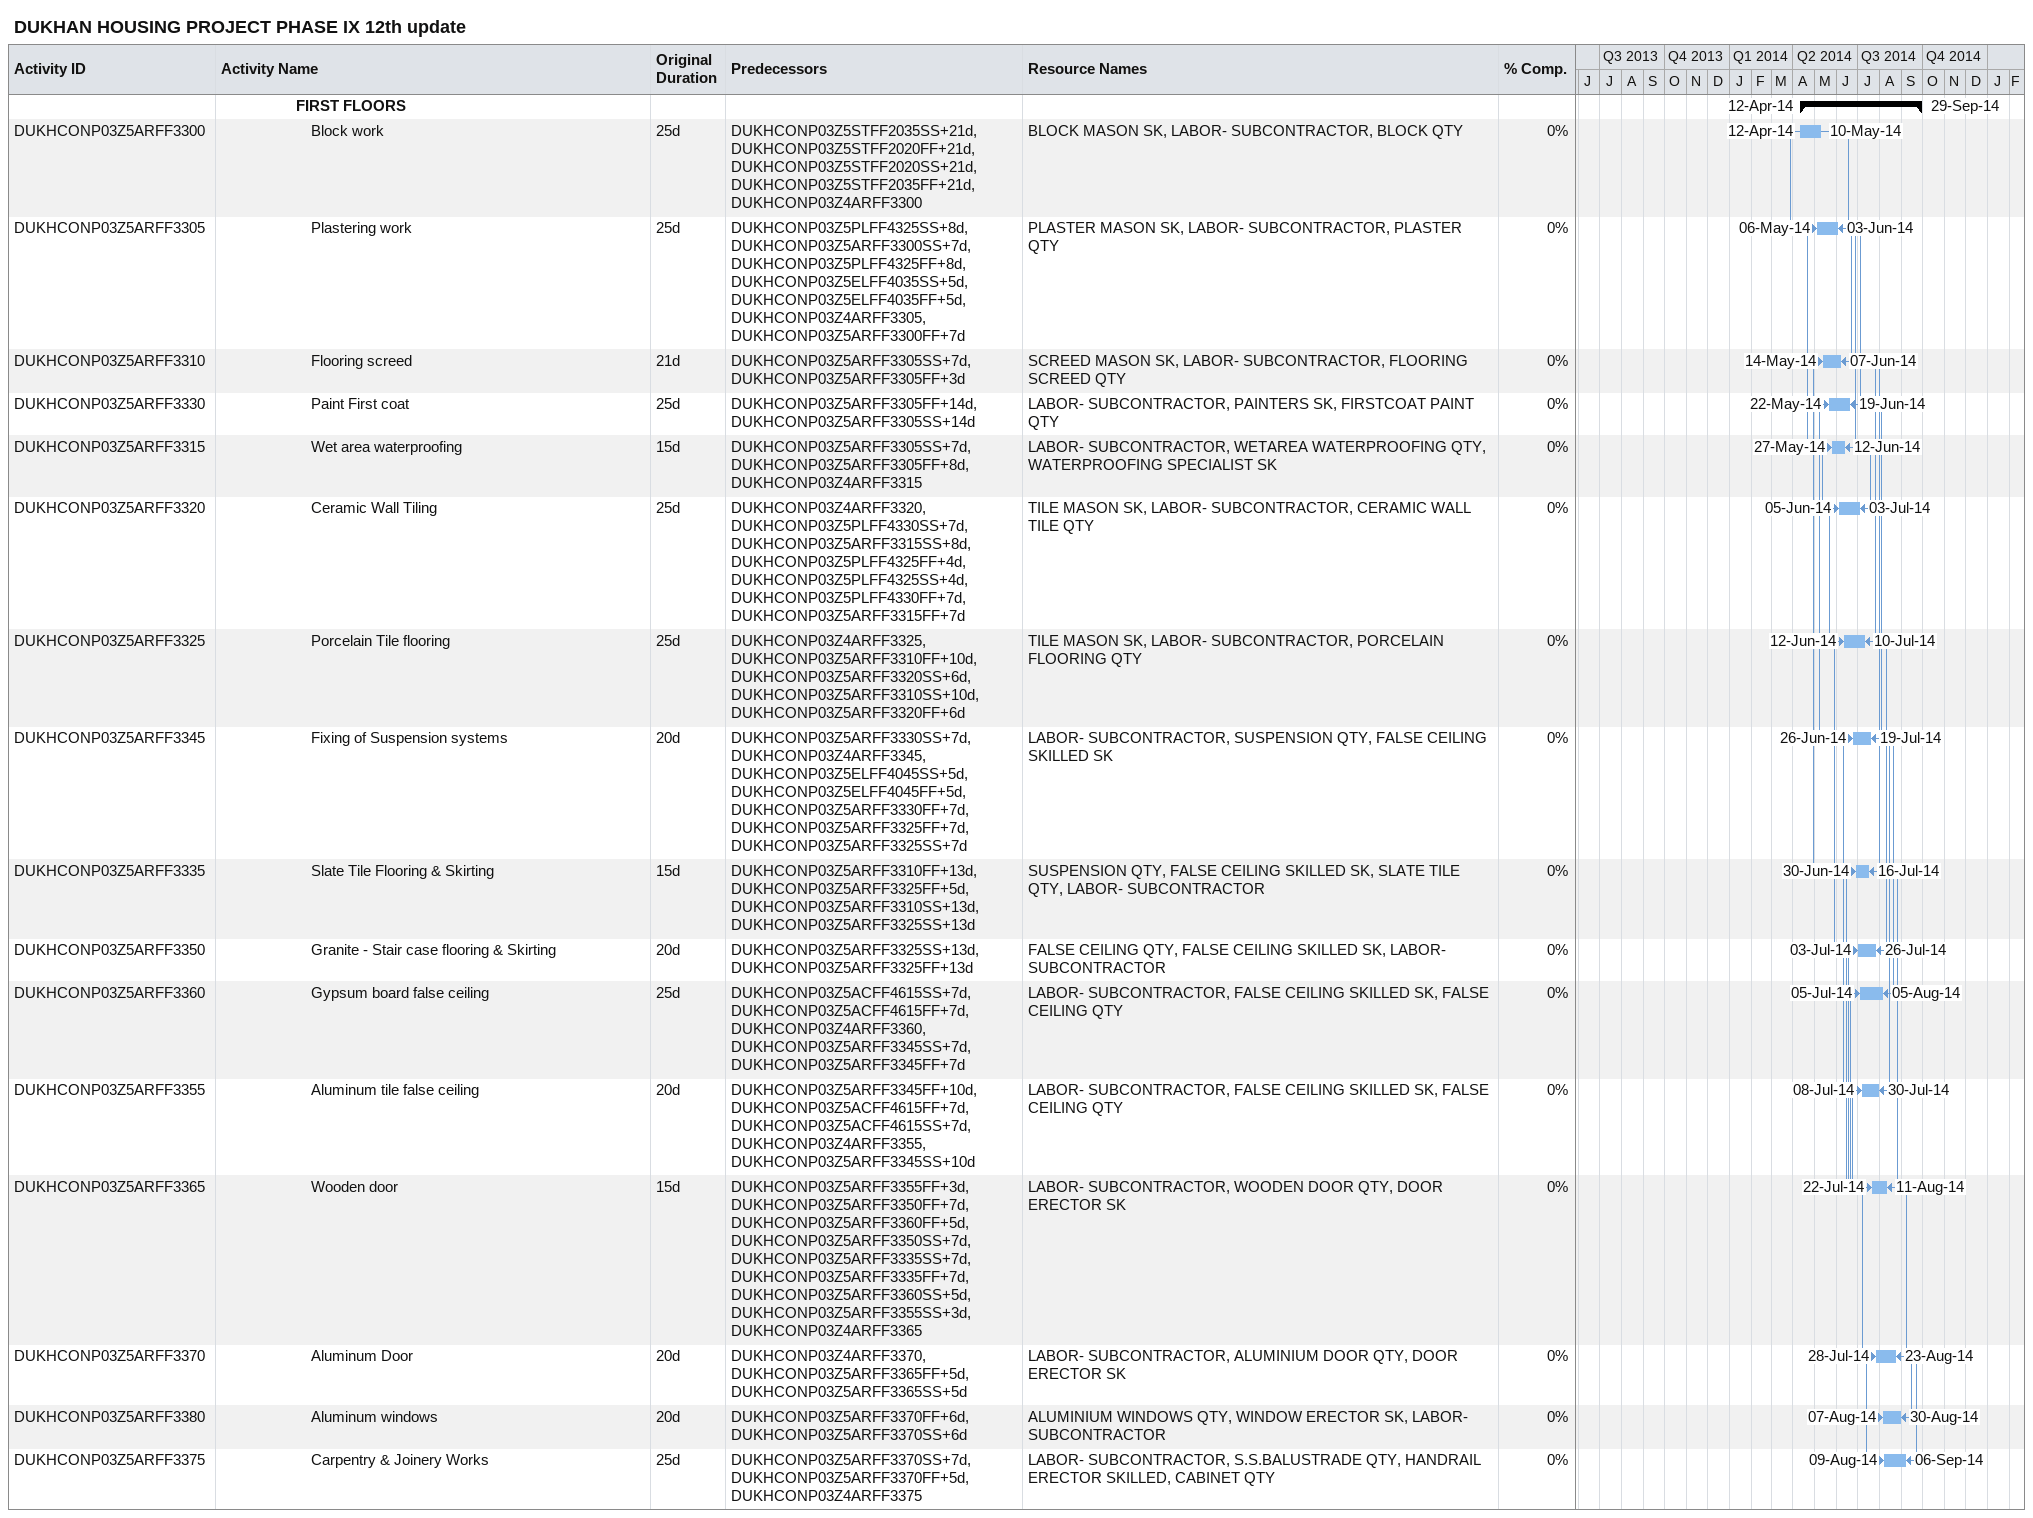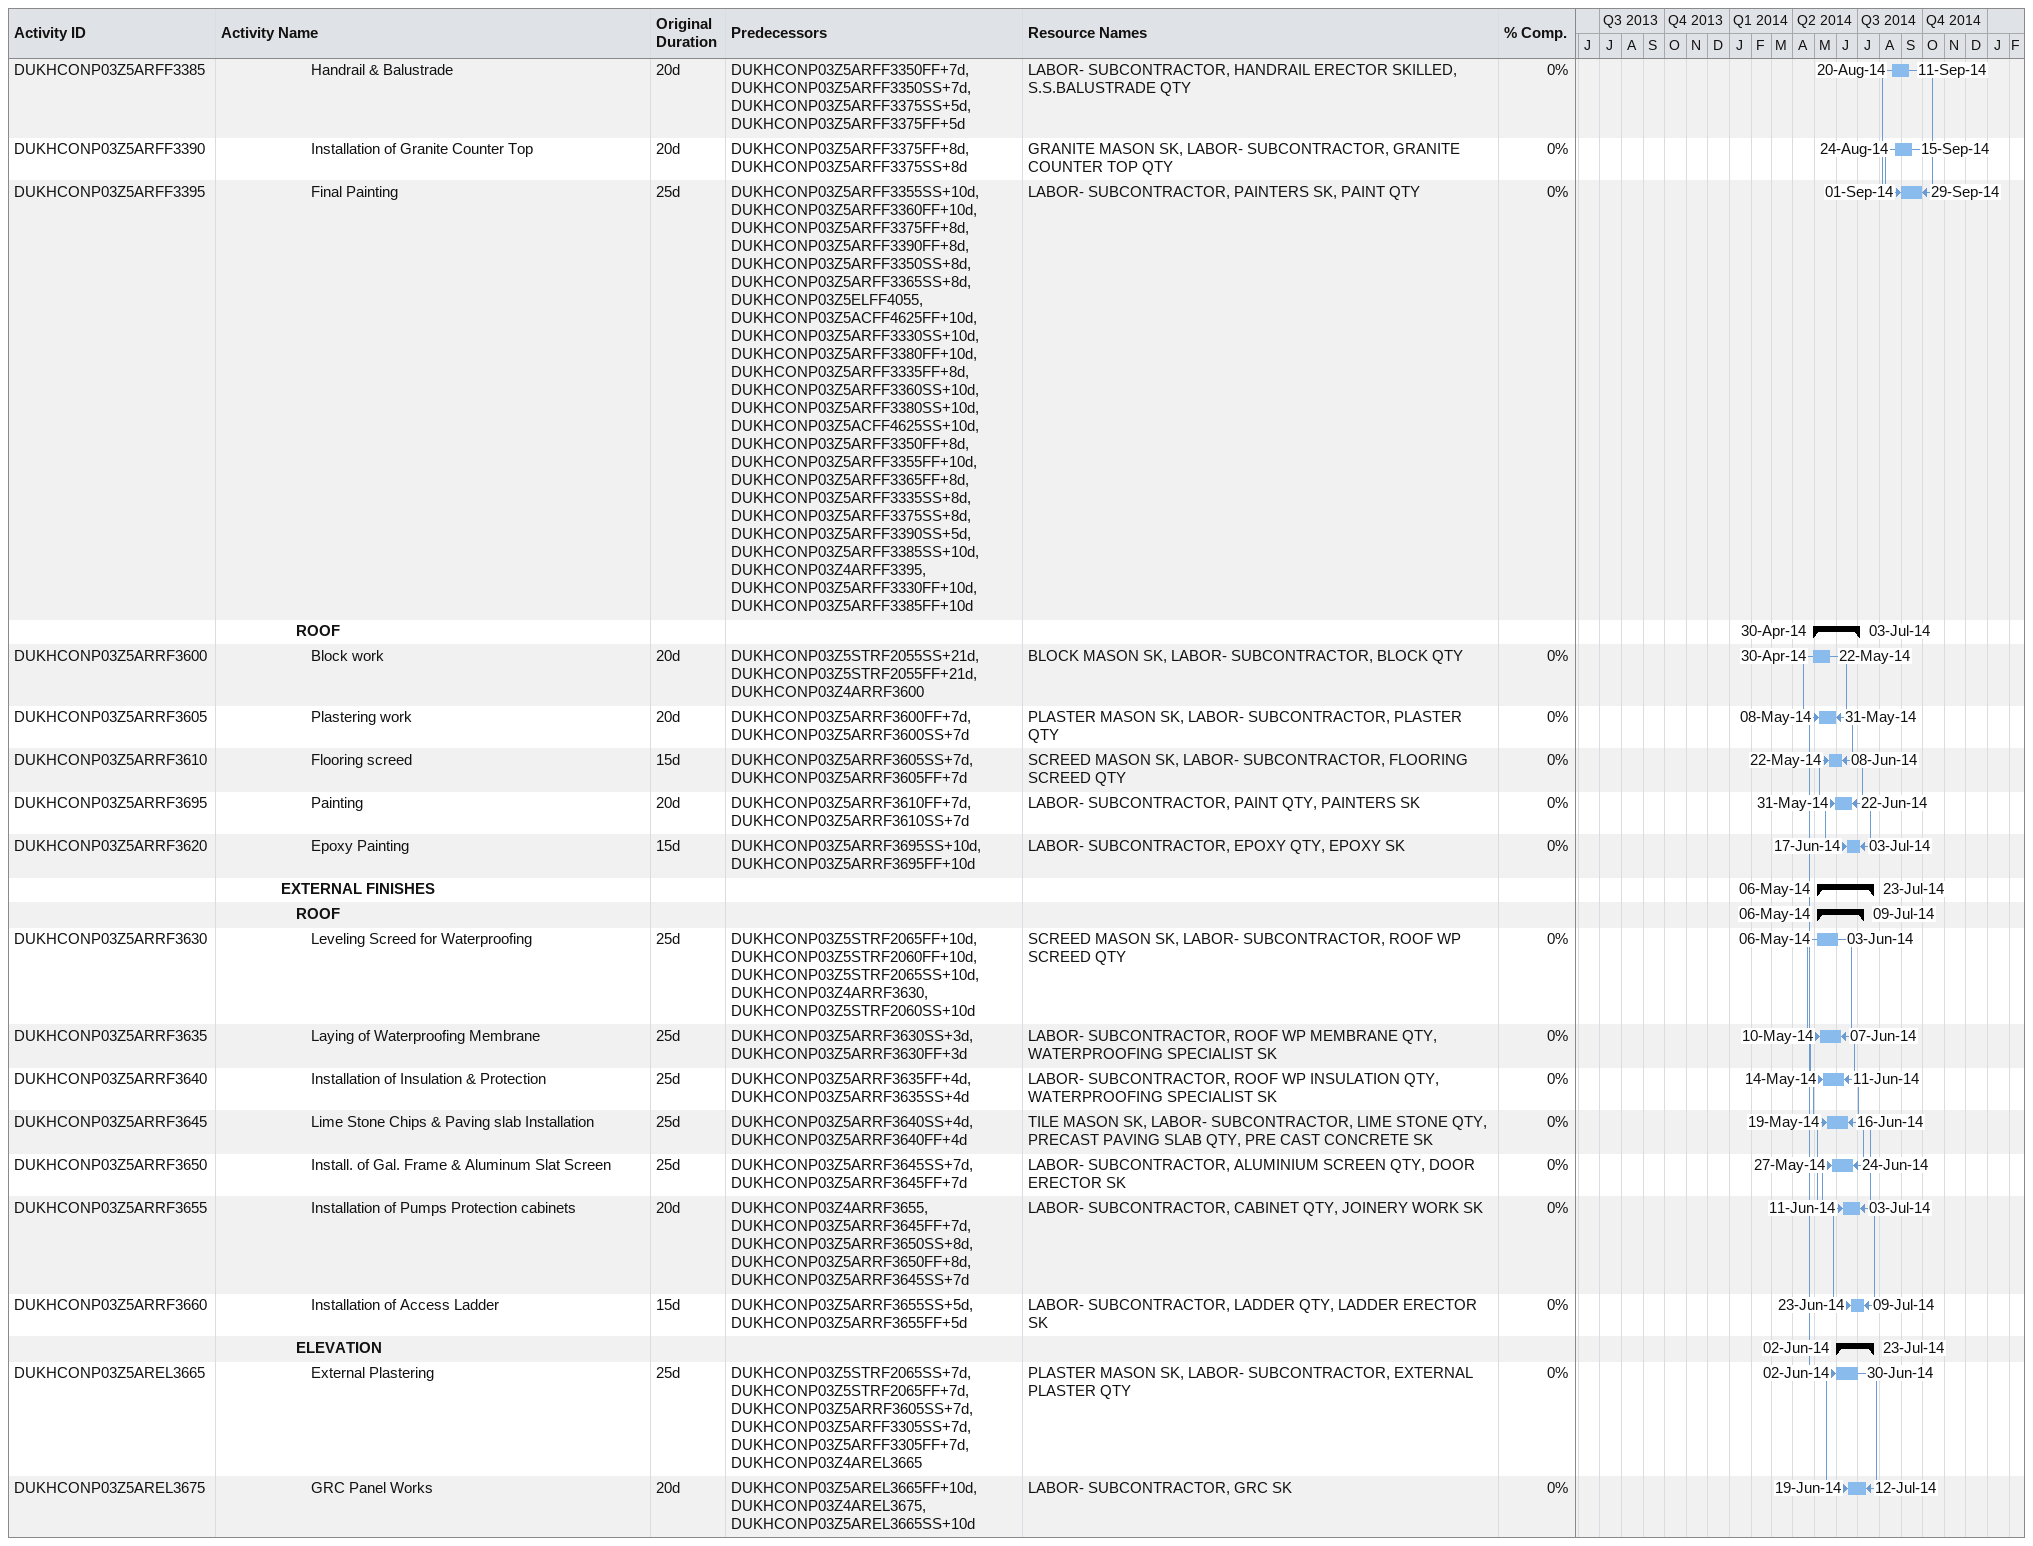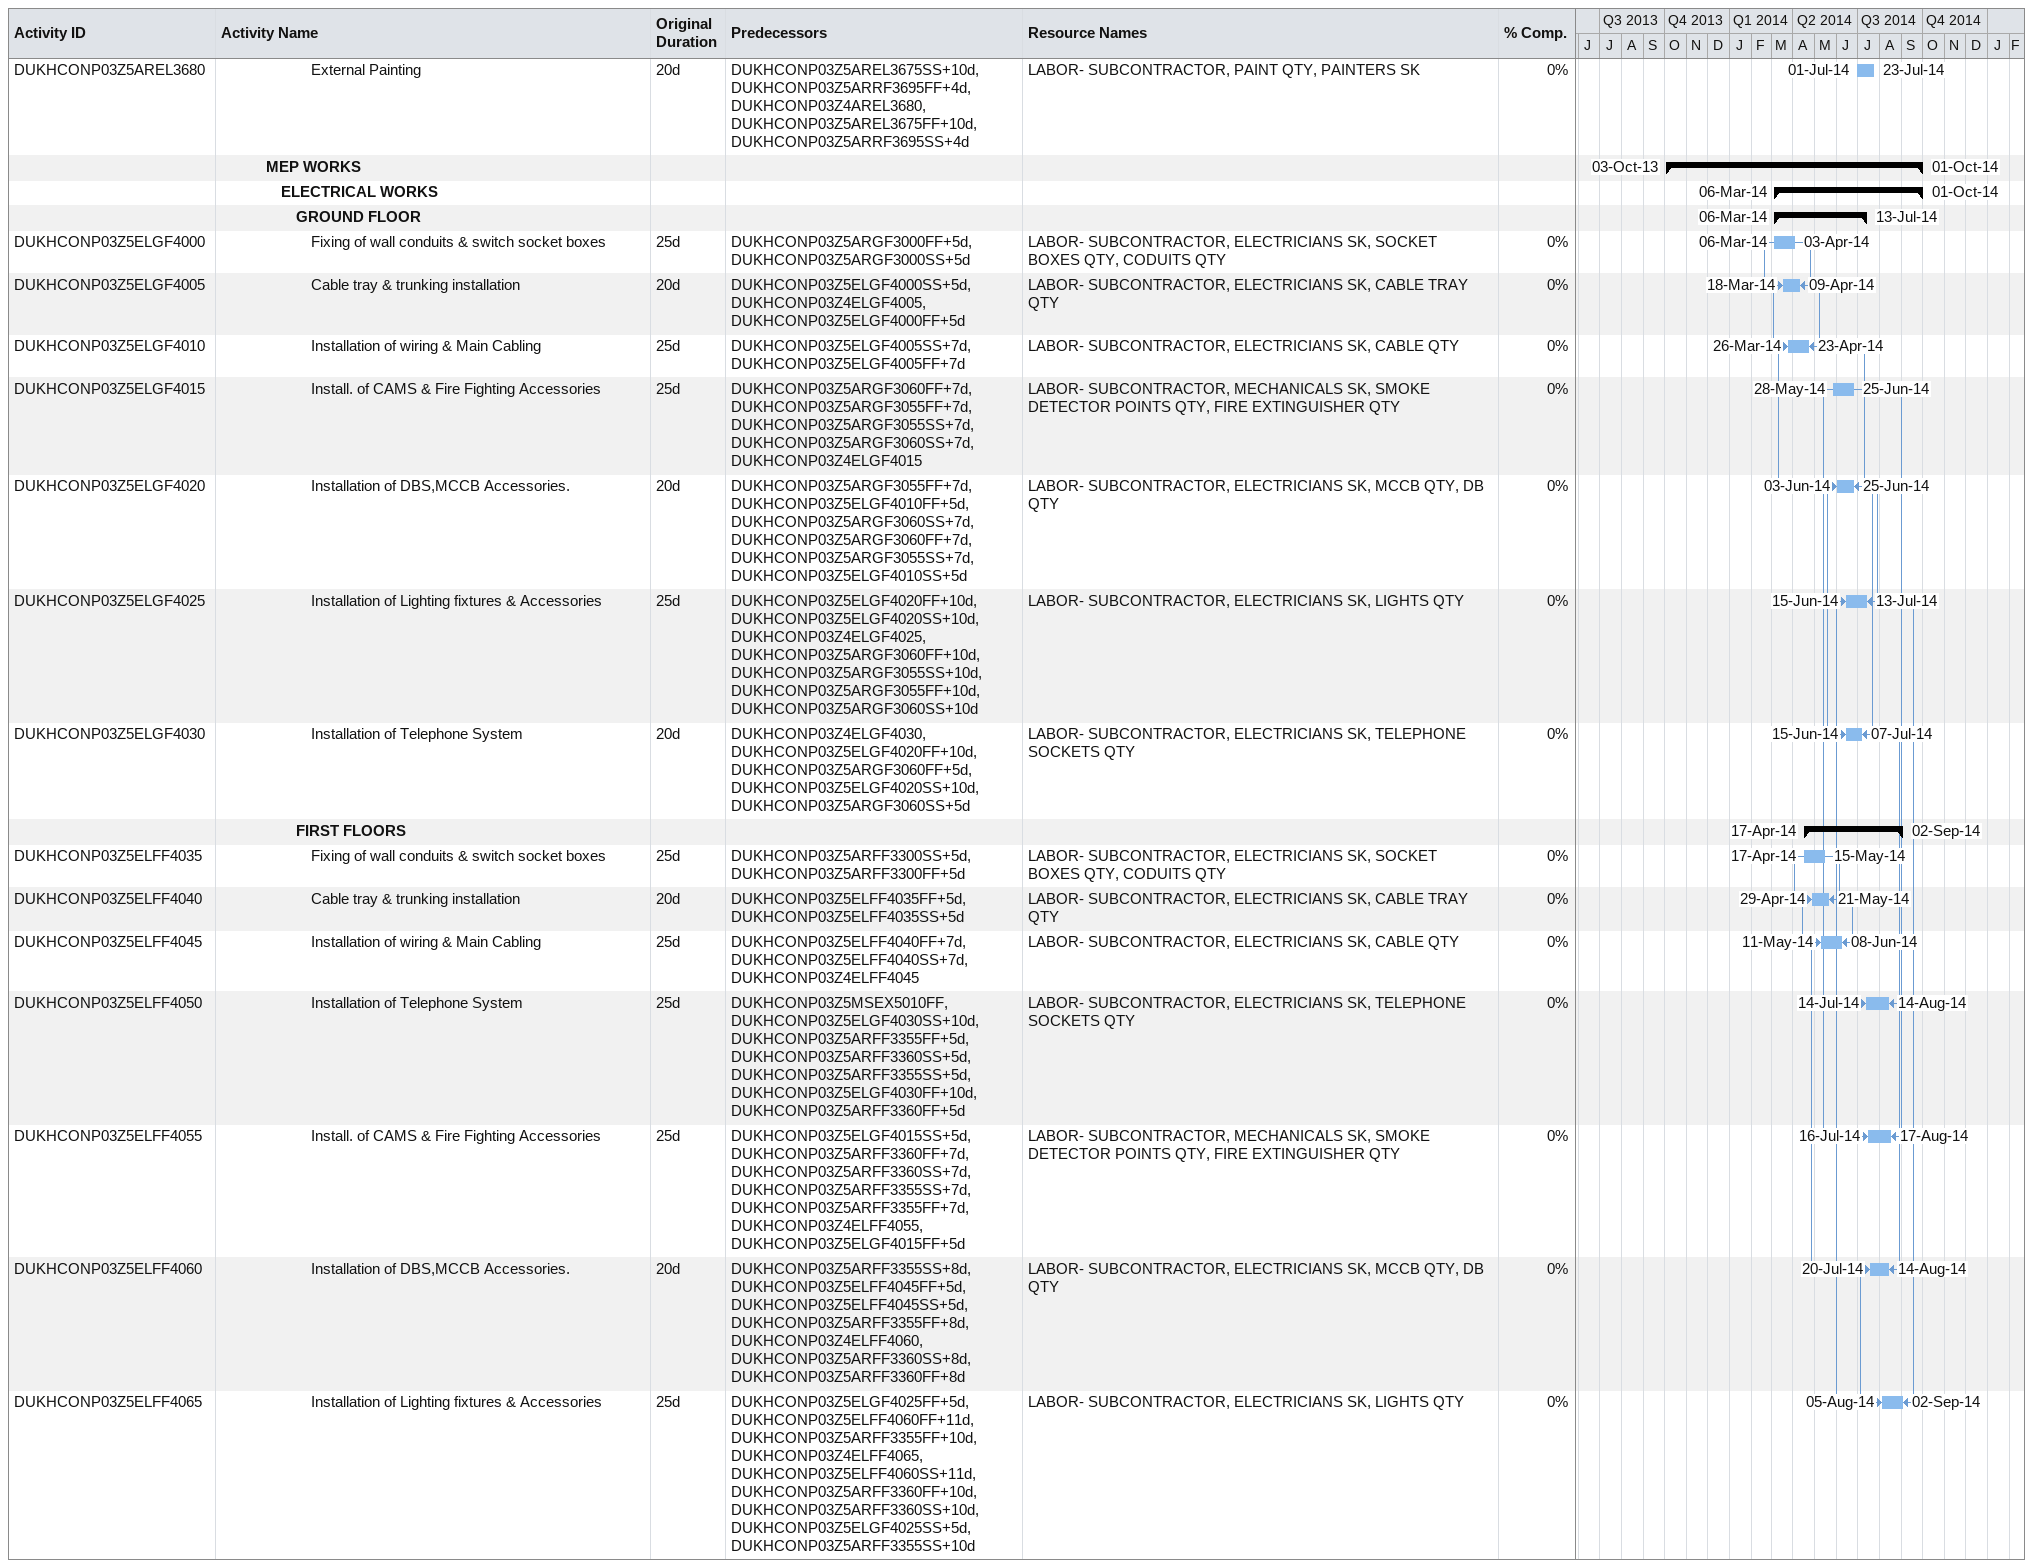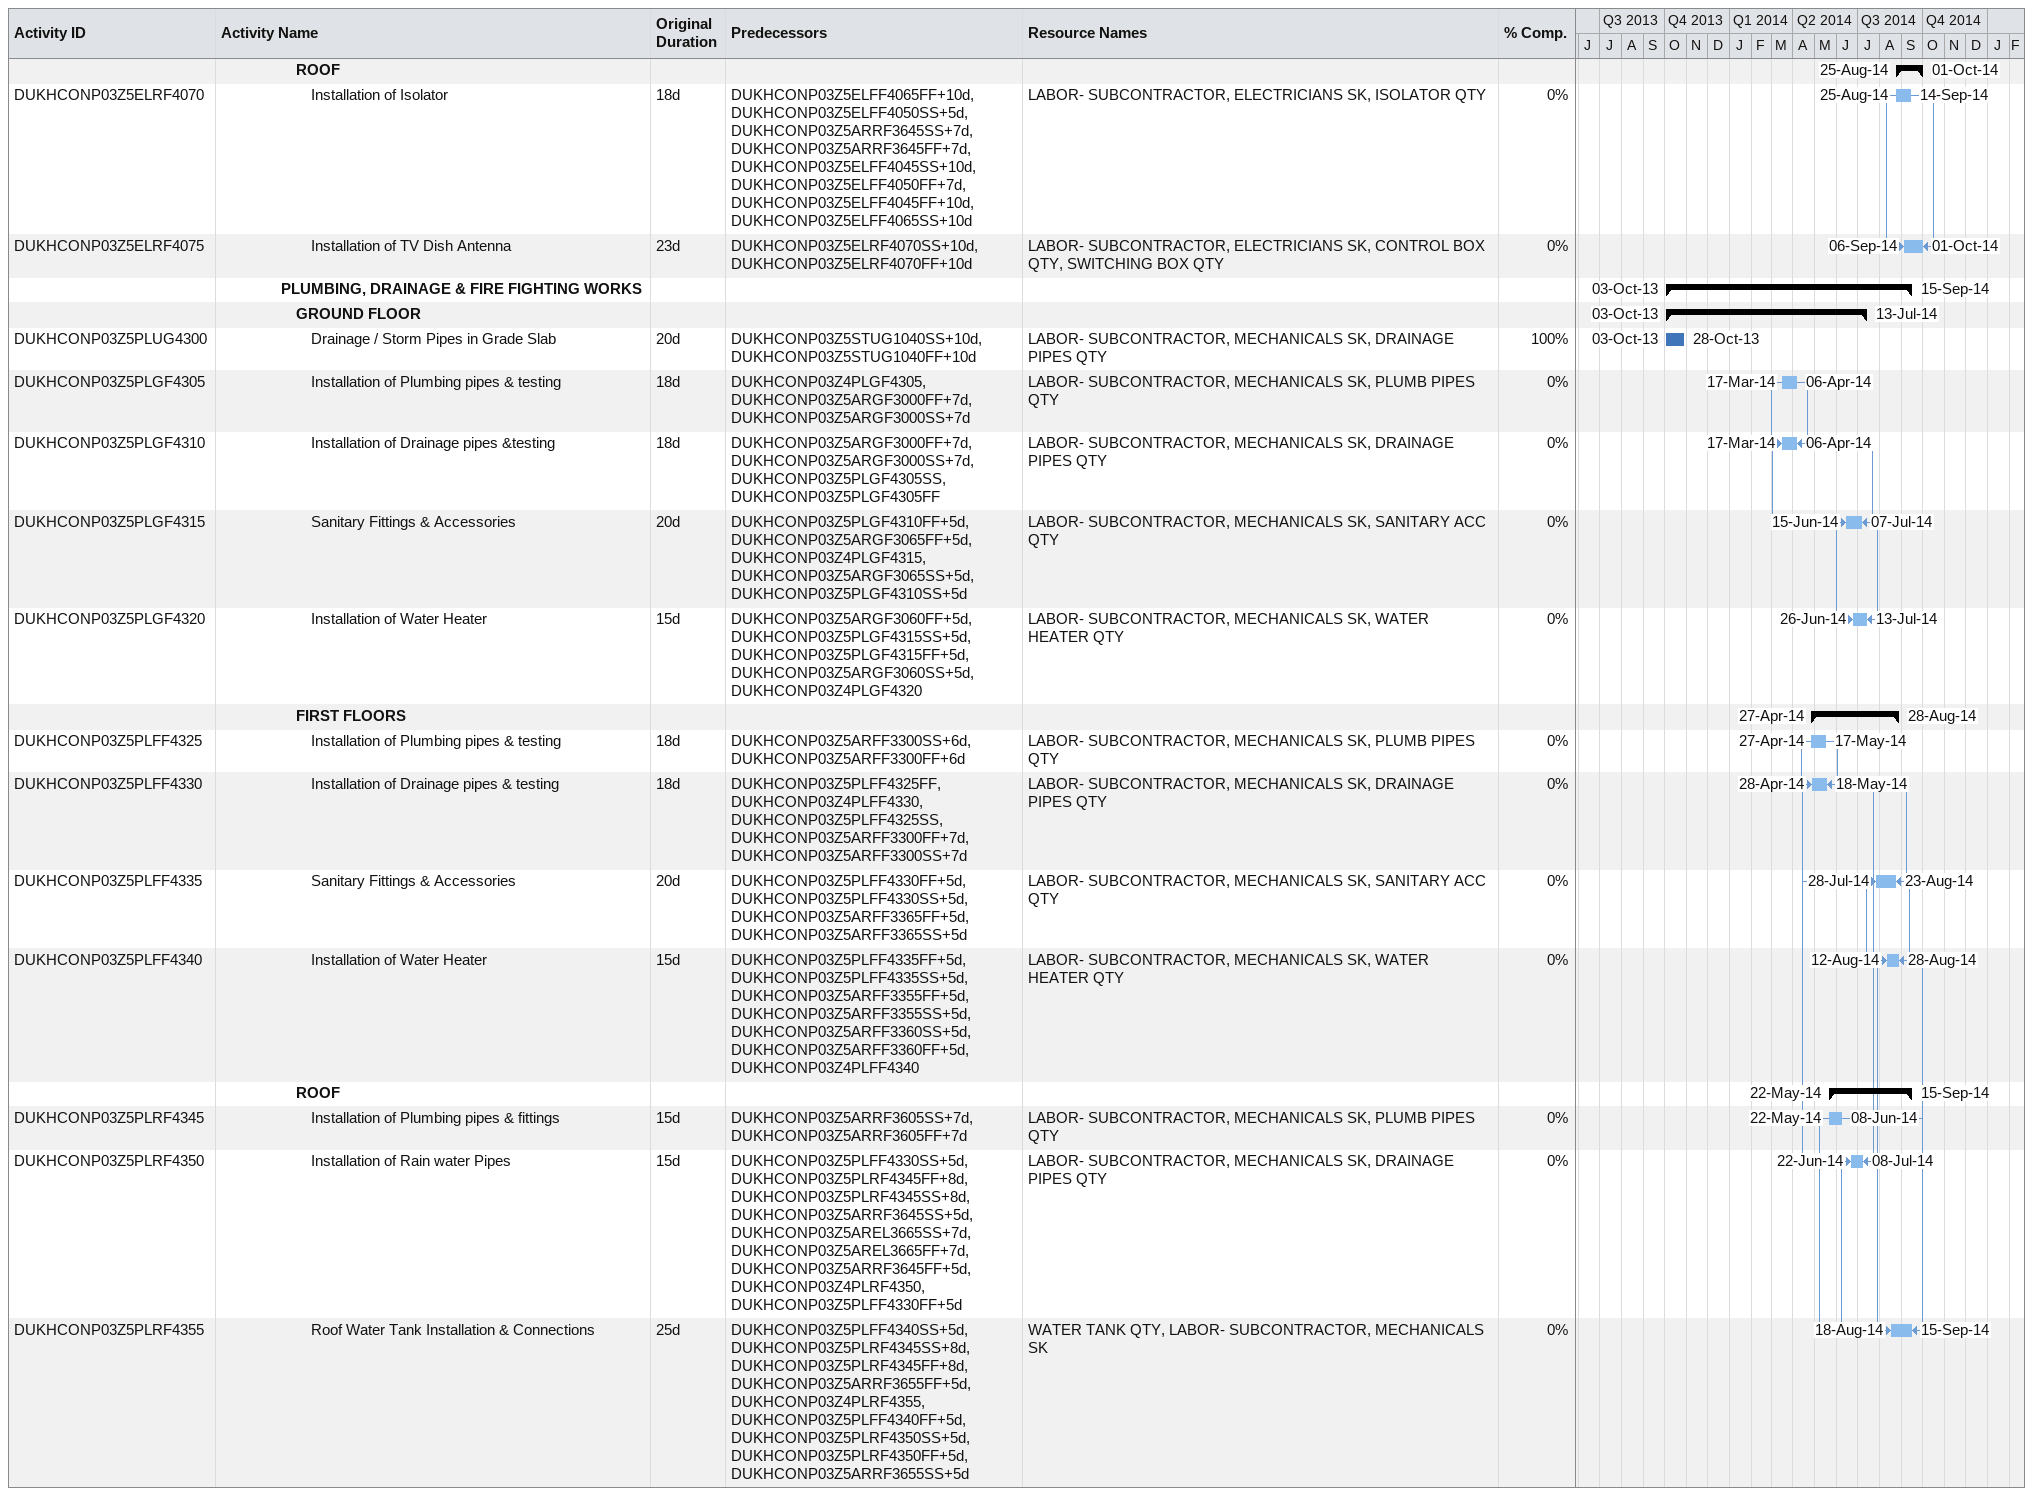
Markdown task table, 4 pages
DUKHAN HOUSING PROJECT PHASE IX 12th update

| ID | Level | Task | Original duration | Start | Finish | Predecessors | Resources | % complete |
|---|---|---|---|---|---|---|---|---|
|  | 6 | **FIRST FLOORS** |  | 2014-04-12 | 2014-09-29 |  |  |  |
| DUKHCONP03Z5ARFF3300 | 7 | Block work | 25d | 2014-04-12 | 2014-05-10 | DUKHCONP03Z5STFF2035SS+21d, DUKHCONP03Z5STFF2020FF+21d, DUKHCONP03Z5STFF2020SS+21d, DUKHCONP03Z5STFF2035FF+21d, DUKHCONP03Z4ARFF3300 | BLOCK MASON SK, LABOR- SUBCONTRACTOR, BLOCK QTY | 0 |
| DUKHCONP03Z5ARFF3305 | 7 | Plastering work | 25d | 2014-05-06 | 2014-06-03 | DUKHCONP03Z5PLFF4325SS+8d, DUKHCONP03Z5ARFF3300SS+7d, DUKHCONP03Z5PLFF4325FF+8d, DUKHCONP03Z5ELFF4035SS+5d, DUKHCONP03Z5ELFF4035FF+5d, DUKHCONP03Z4ARFF3305, DUKHCONP03Z5ARFF3300FF+7d | PLASTER MASON SK, LABOR- SUBCONTRACTOR, PLASTER QTY | 0 |
| DUKHCONP03Z5ARFF3310 | 7 | Flooring screed | 21d | 2014-05-14 | 2014-06-07 | DUKHCONP03Z5ARFF3305SS+7d, DUKHCONP03Z5ARFF3305FF+3d | SCREED MASON SK, LABOR- SUBCONTRACTOR, FLOORING SCREED QTY | 0 |
| DUKHCONP03Z5ARFF3330 | 7 | Paint First coat | 25d | 2014-05-22 | 2014-06-19 | DUKHCONP03Z5ARFF3305FF+14d, DUKHCONP03Z5ARFF3305SS+14d | LABOR- SUBCONTRACTOR, PAINTERS SK, FIRSTCOAT PAINT QTY | 0 |
| DUKHCONP03Z5ARFF3315 | 7 | Wet area waterproofing | 15d | 2014-05-27 | 2014-06-12 | DUKHCONP03Z5ARFF3305SS+7d, DUKHCONP03Z5ARFF3305FF+8d, DUKHCONP03Z4ARFF3315 | LABOR- SUBCONTRACTOR, WETAREA WATERPROOFING QTY, WATERPROOFING SPECIALIST SK | 0 |
| DUKHCONP03Z5ARFF3320 | 7 | Ceramic Wall Tiling | 25d | 2014-06-05 | 2014-07-03 | DUKHCONP03Z4ARFF3320, DUKHCONP03Z5PLFF4330SS+7d, DUKHCONP03Z5ARFF3315SS+8d, DUKHCONP03Z5PLFF4325FF+4d, DUKHCONP03Z5PLFF4325SS+4d, DUKHCONP03Z5PLFF4330FF+7d, DUKHCONP03Z5ARFF3315FF+7d | TILE MASON SK, LABOR- SUBCONTRACTOR, CERAMIC WALL TILE QTY | 0 |
| DUKHCONP03Z5ARFF3325 | 7 | Porcelain Tile flooring | 25d | 2014-06-12 | 2014-07-10 | DUKHCONP03Z4ARFF3325, DUKHCONP03Z5ARFF3310FF+10d, DUKHCONP03Z5ARFF3320SS+6d, DUKHCONP03Z5ARFF3310SS+10d, DUKHCONP03Z5ARFF3320FF+6d | TILE MASON SK, LABOR- SUBCONTRACTOR, PORCELAIN FLOORING QTY | 0 |
| DUKHCONP03Z5ARFF3345 | 7 | Fixing of Suspension systems | 20d | 2014-06-26 | 2014-07-19 | DUKHCONP03Z5ARFF3330SS+7d, DUKHCONP03Z4ARFF3345, DUKHCONP03Z5ELFF4045SS+5d, DUKHCONP03Z5ELFF4045FF+5d, DUKHCONP03Z5ARFF3330FF+7d, DUKHCONP03Z5ARFF3325FF+7d, DUKHCONP03Z5ARFF3325SS+7d | LABOR- SUBCONTRACTOR, SUSPENSION QTY, FALSE CEILING SKILLED SK | 0 |
| DUKHCONP03Z5ARFF3335 | 7 | Slate Tile Flooring & Skirting | 15d | 2014-06-30 | 2014-07-16 | DUKHCONP03Z5ARFF3310FF+13d, DUKHCONP03Z5ARFF3325FF+5d, DUKHCONP03Z5ARFF3310SS+13d, DUKHCONP03Z5ARFF3325SS+13d | SUSPENSION QTY, FALSE CEILING SKILLED SK, SLATE TILE QTY, LABOR- SUBCONTRACTOR | 0 |
| DUKHCONP03Z5ARFF3350 | 7 | Granite - Stair case flooring & Skirting | 20d | 2014-07-03 | 2014-07-26 | DUKHCONP03Z5ARFF3325SS+13d, DUKHCONP03Z5ARFF3325FF+13d | FALSE CEILING QTY, FALSE CEILING SKILLED SK, LABOR- SUBCONTRACTOR | 0 |
| DUKHCONP03Z5ARFF3360 | 7 | Gypsum board false ceiling | 25d | 2014-07-05 | 2014-08-05 | DUKHCONP03Z5ACFF4615SS+7d, DUKHCONP03Z5ACFF4615FF+7d, DUKHCONP03Z4ARFF3360, DUKHCONP03Z5ARFF3345SS+7d, DUKHCONP03Z5ARFF3345FF+7d | LABOR- SUBCONTRACTOR, FALSE CEILING SKILLED SK, FALSE CEILING QTY | 0 |
| DUKHCONP03Z5ARFF3355 | 7 | Aluminum tile false ceiling | 20d | 2014-07-08 | 2014-07-30 | DUKHCONP03Z5ARFF3345FF+10d, DUKHCONP03Z5ACFF4615FF+7d, DUKHCONP03Z5ACFF4615SS+7d, DUKHCONP03Z4ARFF3355, DUKHCONP03Z5ARFF3345SS+10d | LABOR- SUBCONTRACTOR, FALSE CEILING SKILLED SK, FALSE CEILING QTY | 0 |
| DUKHCONP03Z5ARFF3365 | 7 | Wooden door | 15d | 2014-07-22 | 2014-08-11 | DUKHCONP03Z5ARFF3355FF+3d, DUKHCONP03Z5ARFF3350FF+7d, DUKHCONP03Z5ARFF3360FF+5d, DUKHCONP03Z5ARFF3350SS+7d, DUKHCONP03Z5ARFF3335SS+7d, DUKHCONP03Z5ARFF3335FF+7d, DUKHCONP03Z5ARFF3360SS+5d, DUKHCONP03Z5ARFF3355SS+3d, DUKHCONP03Z4ARFF3365 | LABOR- SUBCONTRACTOR, WOODEN DOOR QTY, DOOR ERECTOR SK | 0 |
| DUKHCONP03Z5ARFF3370 | 7 | Aluminum Door | 20d | 2014-07-28 | 2014-08-23 | DUKHCONP03Z4ARFF3370, DUKHCONP03Z5ARFF3365FF+5d, DUKHCONP03Z5ARFF3365SS+5d | LABOR- SUBCONTRACTOR, ALUMINIUM DOOR QTY, DOOR ERECTOR SK | 0 |
| DUKHCONP03Z5ARFF3380 | 7 | Aluminum windows | 20d | 2014-08-07 | 2014-08-30 | DUKHCONP03Z5ARFF3370FF+6d, DUKHCONP03Z5ARFF3370SS+6d | ALUMINIUM WINDOWS QTY, WINDOW ERECTOR SK, LABOR- SUBCONTRACTOR | 0 |
| DUKHCONP03Z5ARFF3375 | 7 | Carpentry & Joinery Works | 25d | 2014-08-09 | 2014-09-06 | DUKHCONP03Z5ARFF3370SS+7d, DUKHCONP03Z5ARFF3370FF+5d, DUKHCONP03Z4ARFF3375 | LABOR- SUBCONTRACTOR, S.S.BALUSTRADE QTY, HANDRAIL ERECTOR SKILLED, CABINET QTY | 0 |
| DUKHCONP03Z5ARFF3385 | 7 | Handrail & Balustrade | 20d | 2014-08-20 | 2014-09-11 | DUKHCONP03Z5ARFF3350FF+7d, DUKHCONP03Z5ARFF3350SS+7d, DUKHCONP03Z5ARFF3375SS+5d, DUKHCONP03Z5ARFF3375FF+5d | LABOR- SUBCONTRACTOR, HANDRAIL ERECTOR SKILLED, S.S.BALUSTRADE QTY | 0 |
| DUKHCONP03Z5ARFF3390 | 7 | Installation of Granite Counter Top | 20d | 2014-08-24 | 2014-09-15 | DUKHCONP03Z5ARFF3375FF+8d, DUKHCONP03Z5ARFF3375SS+8d | GRANITE MASON SK, LABOR- SUBCONTRACTOR, GRANITE COUNTER TOP QTY | 0 |
| DUKHCONP03Z5ARFF3395 | 7 | Final Painting | 25d | 2014-09-01 | 2014-09-29 | DUKHCONP03Z5ARFF3355SS+10d, DUKHCONP03Z5ARFF3360FF+10d, DUKHCONP03Z5ARFF3375FF+8d, DUKHCONP03Z5ARFF3390FF+8d, DUKHCONP03Z5ARFF3350SS+8d, DUKHCONP03Z5ARFF3365SS+8d, DUKHCONP03Z5ELFF4055, DUKHCONP03Z5ACFF4625FF+10d, DUKHCONP03Z5ARFF3330SS+10d, DUKHCONP03Z5ARFF3380FF+10d, DUKHCONP03Z5ARFF3335FF+8d, DUKHCONP03Z5ARFF3360SS+10d, DUKHCONP03Z5ARFF3380SS+10d, DUKHCONP03Z5ACFF4625SS+10d, DUKHCONP03Z5ARFF3350FF+8d, DUKHCONP03Z5ARFF3355FF+10d, DUKHCONP03Z5ARFF3365FF+8d, DUKHCONP03Z5ARFF3335SS+8d, DUKHCONP03Z5ARFF3375SS+8d, DUKHCONP03Z5ARFF3390SS+5d, DUKHCONP03Z5ARFF3385SS+10d, DUKHCONP03Z4ARFF3395, DUKHCONP03Z5ARFF3330FF+10d, DUKHCONP03Z5ARFF3385FF+10d | LABOR- SUBCONTRACTOR, PAINTERS SK, PAINT QTY | 0 |
|  | 6 | **ROOF** |  | 2014-04-30 | 2014-07-03 |  |  |  |
| DUKHCONP03Z5ARRF3600 | 7 | Block work | 20d | 2014-04-30 | 2014-05-22 | DUKHCONP03Z5STRF2055SS+21d, DUKHCONP03Z5STRF2055FF+21d, DUKHCONP03Z4ARRF3600 | BLOCK MASON SK, LABOR- SUBCONTRACTOR, BLOCK QTY | 0 |
| DUKHCONP03Z5ARRF3605 | 7 | Plastering work | 20d | 2014-05-08 | 2014-05-31 | DUKHCONP03Z5ARRF3600FF+7d, DUKHCONP03Z5ARRF3600SS+7d | PLASTER MASON SK, LABOR- SUBCONTRACTOR, PLASTER QTY | 0 |
| DUKHCONP03Z5ARRF3610 | 7 | Flooring screed | 15d | 2014-05-22 | 2014-06-08 | DUKHCONP03Z5ARRF3605SS+7d, DUKHCONP03Z5ARRF3605FF+7d | SCREED MASON SK, LABOR- SUBCONTRACTOR, FLOORING SCREED QTY | 0 |
| DUKHCONP03Z5ARRF3695 | 7 | Painting | 20d | 2014-05-31 | 2014-06-22 | DUKHCONP03Z5ARRF3610FF+7d, DUKHCONP03Z5ARRF3610SS+7d | LABOR- SUBCONTRACTOR, PAINT QTY, PAINTERS SK | 0 |
| DUKHCONP03Z5ARRF3620 | 7 | Epoxy Painting | 15d | 2014-06-17 | 2014-07-03 | DUKHCONP03Z5ARRF3695SS+10d, DUKHCONP03Z5ARRF3695FF+10d | LABOR- SUBCONTRACTOR, EPOXY QTY, EPOXY SK | 0 |
|  | 5 | **EXTERNAL FINISHES** |  | 2014-05-06 | 2014-07-23 |  |  |  |
|  | 6 | **ROOF** |  | 2014-05-06 | 2014-07-09 |  |  |  |
| DUKHCONP03Z5ARRF3630 | 7 | Leveling Screed for Waterproofing | 25d | 2014-05-06 | 2014-06-03 | DUKHCONP03Z5STRF2065FF+10d, DUKHCONP03Z5STRF2060FF+10d, DUKHCONP03Z5STRF2065SS+10d, DUKHCONP03Z4ARRF3630, DUKHCONP03Z5STRF2060SS+10d | SCREED MASON SK, LABOR- SUBCONTRACTOR, ROOF WP SCREED QTY | 0 |
| DUKHCONP03Z5ARRF3635 | 7 | Laying of Waterproofing Membrane | 25d | 2014-05-10 | 2014-06-07 | DUKHCONP03Z5ARRF3630SS+3d, DUKHCONP03Z5ARRF3630FF+3d | LABOR- SUBCONTRACTOR, ROOF WP MEMBRANE QTY, WATERPROOFING SPECIALIST SK | 0 |
| DUKHCONP03Z5ARRF3640 | 7 | Installation of Insulation & Protection | 25d | 2014-05-14 | 2014-06-11 | DUKHCONP03Z5ARRF3635FF+4d, DUKHCONP03Z5ARRF3635SS+4d | LABOR- SUBCONTRACTOR, ROOF WP INSULATION QTY, WATERPROOFING SPECIALIST SK | 0 |
| DUKHCONP03Z5ARRF3645 | 7 | Lime Stone Chips & Paving slab Installation | 25d | 2014-05-19 | 2014-06-16 | DUKHCONP03Z5ARRF3640SS+4d, DUKHCONP03Z5ARRF3640FF+4d | TILE MASON SK, LABOR- SUBCONTRACTOR, LIME STONE QTY, PRECAST PAVING SLAB QTY, PRE CAST CONCRETE SK | 0 |
| DUKHCONP03Z5ARRF3650 | 7 | Install. of Gal. Frame & Aluminum Slat Screen | 25d | 2014-05-27 | 2014-06-24 | DUKHCONP03Z5ARRF3645SS+7d, DUKHCONP03Z5ARRF3645FF+7d | LABOR- SUBCONTRACTOR, ALUMINIUM SCREEN QTY, DOOR ERECTOR SK | 0 |
| DUKHCONP03Z5ARRF3655 | 7 | Installation of Pumps Protection cabinets | 20d | 2014-06-11 | 2014-07-03 | DUKHCONP03Z4ARRF3655, DUKHCONP03Z5ARRF3645FF+7d, DUKHCONP03Z5ARRF3650SS+8d, DUKHCONP03Z5ARRF3650FF+8d, DUKHCONP03Z5ARRF3645SS+7d | LABOR- SUBCONTRACTOR, CABINET QTY, JOINERY WORK SK | 0 |
| DUKHCONP03Z5ARRF3660 | 7 | Installation of Access Ladder | 15d | 2014-06-23 | 2014-07-09 | DUKHCONP03Z5ARRF3655SS+5d, DUKHCONP03Z5ARRF3655FF+5d | LABOR- SUBCONTRACTOR, LADDER QTY, LADDER ERECTOR SK | 0 |
|  | 6 | **ELEVATION** |  | 2014-06-02 | 2014-07-23 |  |  |  |
| DUKHCONP03Z5AREL3665 | 7 | External Plastering | 25d | 2014-06-02 | 2014-06-30 | DUKHCONP03Z5STRF2065SS+7d, DUKHCONP03Z5STRF2065FF+7d, DUKHCONP03Z5ARRF3605SS+7d, DUKHCONP03Z5ARFF3305SS+7d, DUKHCONP03Z5ARFF3305FF+7d, DUKHCONP03Z4AREL3665 | PLASTER MASON SK, LABOR- SUBCONTRACTOR, EXTERNAL PLASTER QTY | 0 |
| DUKHCONP03Z5AREL3675 | 7 | GRC Panel Works | 20d | 2014-06-19 | 2014-07-12 | DUKHCONP03Z5AREL3665FF+10d, DUKHCONP03Z4AREL3675, DUKHCONP03Z5AREL3665SS+10d | LABOR- SUBCONTRACTOR, GRC SK | 0 |
| DUKHCONP03Z5AREL3680 | 7 | External Painting | 20d | 2014-07-01 | 2014-07-23 | DUKHCONP03Z5AREL3675SS+10d, DUKHCONP03Z5ARRF3695FF+4d, DUKHCONP03Z4AREL3680, DUKHCONP03Z5AREL3675FF+10d, DUKHCONP03Z5ARRF3695SS+4d | LABOR- SUBCONTRACTOR, PAINT QTY, PAINTERS SK | 0 |
|  | 4 | **MEP WORKS** |  | 2013-10-03 | 2014-10-01 |  |  |  |
|  | 5 | **ELECTRICAL WORKS** |  | 2014-03-06 | 2014-10-01 |  |  |  |
|  | 6 | **GROUND FLOOR** |  | 2014-03-06 | 2014-07-13 |  |  |  |
| DUKHCONP03Z5ELGF4000 | 7 | Fixing of wall conduits & switch socket boxes | 25d | 2014-03-06 | 2014-04-03 | DUKHCONP03Z5ARGF3000FF+5d, DUKHCONP03Z5ARGF3000SS+5d | LABOR- SUBCONTRACTOR, ELECTRICIANS SK, SOCKET BOXES QTY, CODUITS QTY | 0 |
| DUKHCONP03Z5ELGF4005 | 7 | Cable tray & trunking installation | 20d | 2014-03-18 | 2014-04-09 | DUKHCONP03Z5ELGF4000SS+5d, DUKHCONP03Z4ELGF4005, DUKHCONP03Z5ELGF4000FF+5d | LABOR- SUBCONTRACTOR, ELECTRICIANS SK, CABLE TRAY QTY | 0 |
| DUKHCONP03Z5ELGF4010 | 7 | Installation of wiring & Main Cabling | 25d | 2014-03-26 | 2014-04-23 | DUKHCONP03Z5ELGF4005SS+7d, DUKHCONP03Z5ELGF4005FF+7d | LABOR- SUBCONTRACTOR, ELECTRICIANS SK, CABLE QTY | 0 |
| DUKHCONP03Z5ELGF4015 | 7 | Install. of CAMS & Fire Fighting Accessories | 25d | 2014-05-28 | 2014-06-25 | DUKHCONP03Z5ARGF3060FF+7d, DUKHCONP03Z5ARGF3055FF+7d, DUKHCONP03Z5ARGF3055SS+7d, DUKHCONP03Z5ARGF3060SS+7d, DUKHCONP03Z4ELGF4015 | LABOR- SUBCONTRACTOR, MECHANICALS SK, SMOKE DETECTOR POINTS QTY, FIRE EXTINGUISHER QTY | 0 |
| DUKHCONP03Z5ELGF4020 | 7 | Installation of DBS,MCCB Accessories. | 20d | 2014-06-03 | 2014-06-25 | DUKHCONP03Z5ARGF3055FF+7d, DUKHCONP03Z5ELGF4010FF+5d, DUKHCONP03Z5ARGF3060SS+7d, DUKHCONP03Z5ARGF3060FF+7d, DUKHCONP03Z5ARGF3055SS+7d, DUKHCONP03Z5ELGF4010SS+5d | LABOR- SUBCONTRACTOR, ELECTRICIANS SK, MCCB QTY, DB QTY | 0 |
| DUKHCONP03Z5ELGF4025 | 7 | Installation of Lighting fixtures & Accessories | 25d | 2014-06-15 | 2014-07-13 | DUKHCONP03Z5ELGF4020FF+10d, DUKHCONP03Z5ELGF4020SS+10d, DUKHCONP03Z4ELGF4025, DUKHCONP03Z5ARGF3060FF+10d, DUKHCONP03Z5ARGF3055SS+10d, DUKHCONP03Z5ARGF3055FF+10d, DUKHCONP03Z5ARGF3060SS+10d | LABOR- SUBCONTRACTOR, ELECTRICIANS SK, LIGHTS QTY | 0 |
| DUKHCONP03Z5ELGF4030 | 7 | Installation of Telephone System | 20d | 2014-06-15 | 2014-07-07 | DUKHCONP03Z4ELGF4030, DUKHCONP03Z5ELGF4020FF+10d, DUKHCONP03Z5ARGF3060FF+5d, DUKHCONP03Z5ELGF4020SS+10d, DUKHCONP03Z5ARGF3060SS+5d | LABOR- SUBCONTRACTOR, ELECTRICIANS SK, TELEPHONE SOCKETS QTY | 0 |
|  | 6 | **FIRST FLOORS** |  | 2014-04-17 | 2014-09-02 |  |  |  |
| DUKHCONP03Z5ELFF4035 | 7 | Fixing of wall conduits & switch socket boxes | 25d | 2014-04-17 | 2014-05-15 | DUKHCONP03Z5ARFF3300SS+5d, DUKHCONP03Z5ARFF3300FF+5d | LABOR- SUBCONTRACTOR, ELECTRICIANS SK, SOCKET BOXES QTY, CODUITS QTY | 0 |
| DUKHCONP03Z5ELFF4040 | 7 | Cable tray & trunking installation | 20d | 2014-04-29 | 2014-05-21 | DUKHCONP03Z5ELFF4035FF+5d, DUKHCONP03Z5ELFF4035SS+5d | LABOR- SUBCONTRACTOR, ELECTRICIANS SK, CABLE TRAY QTY | 0 |
| DUKHCONP03Z5ELFF4045 | 7 | Installation of wiring & Main Cabling | 25d | 2014-05-11 | 2014-06-08 | DUKHCONP03Z5ELFF4040FF+7d, DUKHCONP03Z5ELFF4040SS+7d, DUKHCONP03Z4ELFF4045 | LABOR- SUBCONTRACTOR, ELECTRICIANS SK, CABLE QTY | 0 |
| DUKHCONP03Z5ELFF4050 | 7 | Installation of Telephone System | 25d | 2014-07-14 | 2014-08-14 | DUKHCONP03Z5MSEX5010FF, DUKHCONP03Z5ELGF4030SS+10d, DUKHCONP03Z5ARFF3355FF+5d, DUKHCONP03Z5ARFF3360SS+5d, DUKHCONP03Z5ARFF3355SS+5d, DUKHCONP03Z5ELGF4030FF+10d, DUKHCONP03Z5ARFF3360FF+5d | LABOR- SUBCONTRACTOR, ELECTRICIANS SK, TELEPHONE SOCKETS QTY | 0 |
| DUKHCONP03Z5ELFF4055 | 7 | Install. of CAMS & Fire Fighting Accessories | 25d | 2014-07-16 | 2014-08-17 | DUKHCONP03Z5ELGF4015SS+5d, DUKHCONP03Z5ARFF3360FF+7d, DUKHCONP03Z5ARFF3360SS+7d, DUKHCONP03Z5ARFF3355SS+7d, DUKHCONP03Z5ARFF3355FF+7d, DUKHCONP03Z4ELFF4055, DUKHCONP03Z5ELGF4015FF+5d | LABOR- SUBCONTRACTOR, MECHANICALS SK, SMOKE DETECTOR POINTS QTY, FIRE EXTINGUISHER QTY | 0 |
| DUKHCONP03Z5ELFF4060 | 7 | Installation of DBS,MCCB Accessories. | 20d | 2014-07-20 | 2014-08-14 | DUKHCONP03Z5ARFF3355SS+8d, DUKHCONP03Z5ELFF4045FF+5d, DUKHCONP03Z5ELFF4045SS+5d, DUKHCONP03Z5ARFF3355FF+8d, DUKHCONP03Z4ELFF4060, DUKHCONP03Z5ARFF3360SS+8d, DUKHCONP03Z5ARFF3360FF+8d | LABOR- SUBCONTRACTOR, ELECTRICIANS SK, MCCB QTY, DB QTY | 0 |
| DUKHCONP03Z5ELFF4065 | 7 | Installation of Lighting fixtures & Accessories | 25d | 2014-08-05 | 2014-09-02 | DUKHCONP03Z5ELGF4025FF+5d, DUKHCONP03Z5ELFF4060FF+11d, DUKHCONP03Z5ARFF3355FF+10d, DUKHCONP03Z4ELFF4065, DUKHCONP03Z5ELFF4060SS+11d, DUKHCONP03Z5ARFF3360FF+10d, DUKHCONP03Z5ARFF3360SS+10d, DUKHCONP03Z5ELGF4025SS+5d, DUKHCONP03Z5ARFF3355SS+10d | LABOR- SUBCONTRACTOR, ELECTRICIANS SK, LIGHTS QTY | 0 |
|  | 6 | **ROOF** |  | 2014-08-25 | 2014-10-01 |  |  |  |
| DUKHCONP03Z5ELRF4070 | 7 | Installation of Isolator | 18d | 2014-08-25 | 2014-09-14 | DUKHCONP03Z5ELFF4065FF+10d, DUKHCONP03Z5ELFF4050SS+5d, DUKHCONP03Z5ARRF3645SS+7d, DUKHCONP03Z5ARRF3645FF+7d, DUKHCONP03Z5ELFF4045SS+10d, DUKHCONP03Z5ELFF4050FF+7d, DUKHCONP03Z5ELFF4045FF+10d, DUKHCONP03Z5ELFF4065SS+10d | LABOR- SUBCONTRACTOR, ELECTRICIANS SK, ISOLATOR QTY | 0 |
| DUKHCONP03Z5ELRF4075 | 7 | Installation of TV Dish Antenna | 23d | 2014-09-06 | 2014-10-01 | DUKHCONP03Z5ELRF4070SS+10d, DUKHCONP03Z5ELRF4070FF+10d | LABOR- SUBCONTRACTOR, ELECTRICIANS SK, CONTROL BOX QTY, SWITCHING BOX QTY | 0 |
|  | 5 | **PLUMBING, DRAINAGE & FIRE FIGHTING WORKS** |  | 2013-10-03 | 2014-09-15 |  |  |  |
|  | 6 | **GROUND FLOOR** |  | 2013-10-03 | 2014-07-13 |  |  |  |
| DUKHCONP03Z5PLUG4300 | 7 | Drainage / Storm Pipes in Grade Slab | 20d | 2013-10-03 | 2013-10-28 | DUKHCONP03Z5STUG1040SS+10d, DUKHCONP03Z5STUG1040FF+10d | LABOR- SUBCONTRACTOR, MECHANICALS SK, DRAINAGE PIPES QTY | 100 |
| DUKHCONP03Z5PLGF4305 | 7 | Installation of Plumbing pipes & testing | 18d | 2014-03-17 | 2014-04-06 | DUKHCONP03Z4PLGF4305, DUKHCONP03Z5ARGF3000FF+7d, DUKHCONP03Z5ARGF3000SS+7d | LABOR- SUBCONTRACTOR, MECHANICALS SK, PLUMB PIPES QTY | 0 |
| DUKHCONP03Z5PLGF4310 | 7 | Installation of Drainage pipes &testing | 18d | 2014-03-17 | 2014-04-06 | DUKHCONP03Z5ARGF3000FF+7d, DUKHCONP03Z5ARGF3000SS+7d, DUKHCONP03Z5PLGF4305SS, DUKHCONP03Z5PLGF4305FF | LABOR- SUBCONTRACTOR, MECHANICALS SK, DRAINAGE PIPES QTY | 0 |
| DUKHCONP03Z5PLGF4315 | 7 | Sanitary Fittings & Accessories | 20d | 2014-06-15 | 2014-07-07 | DUKHCONP03Z5PLGF4310FF+5d, DUKHCONP03Z5ARGF3065FF+5d, DUKHCONP03Z4PLGF4315, DUKHCONP03Z5ARGF3065SS+5d, DUKHCONP03Z5PLGF4310SS+5d | LABOR- SUBCONTRACTOR, MECHANICALS SK, SANITARY ACC QTY | 0 |
| DUKHCONP03Z5PLGF4320 | 7 | Installation of Water Heater | 15d | 2014-06-26 | 2014-07-13 | DUKHCONP03Z5ARGF3060FF+5d, DUKHCONP03Z5PLGF4315SS+5d, DUKHCONP03Z5PLGF4315FF+5d, DUKHCONP03Z5ARGF3060SS+5d, DUKHCONP03Z4PLGF4320 | LABOR- SUBCONTRACTOR, MECHANICALS SK, WATER HEATER QTY | 0 |
|  | 6 | **FIRST FLOORS** |  | 2014-04-27 | 2014-08-28 |  |  |  |
| DUKHCONP03Z5PLFF4325 | 7 | Installation of Plumbing pipes & testing | 18d | 2014-04-27 | 2014-05-17 | DUKHCONP03Z5ARFF3300SS+6d, DUKHCONP03Z5ARFF3300FF+6d | LABOR- SUBCONTRACTOR, MECHANICALS SK, PLUMB PIPES QTY | 0 |
| DUKHCONP03Z5PLFF4330 | 7 | Installation of Drainage pipes & testing | 18d | 2014-04-28 | 2014-05-18 | DUKHCONP03Z5PLFF4325FF, DUKHCONP03Z4PLFF4330, DUKHCONP03Z5PLFF4325SS, DUKHCONP03Z5ARFF3300FF+7d, DUKHCONP03Z5ARFF3300SS+7d | LABOR- SUBCONTRACTOR, MECHANICALS SK, DRAINAGE PIPES QTY | 0 |
| DUKHCONP03Z5PLFF4335 | 7 | Sanitary Fittings & Accessories | 20d | 2014-07-28 | 2014-08-23 | DUKHCONP03Z5PLFF4330FF+5d, DUKHCONP03Z5PLFF4330SS+5d, DUKHCONP03Z5ARFF3365FF+5d, DUKHCONP03Z5ARFF3365SS+5d | LABOR- SUBCONTRACTOR, MECHANICALS SK, SANITARY ACC QTY | 0 |
| DUKHCONP03Z5PLFF4340 | 7 | Installation of Water Heater | 15d | 2014-08-12 | 2014-08-28 | DUKHCONP03Z5PLFF4335FF+5d, DUKHCONP03Z5PLFF4335SS+5d, DUKHCONP03Z5ARFF3355FF+5d, DUKHCONP03Z5ARFF3355SS+5d, DUKHCONP03Z5ARFF3360SS+5d, DUKHCONP03Z5ARFF3360FF+5d, DUKHCONP03Z4PLFF4340 | LABOR- SUBCONTRACTOR, MECHANICALS SK, WATER HEATER QTY | 0 |
|  | 6 | **ROOF** |  | 2014-05-22 | 2014-09-15 |  |  |  |
| DUKHCONP03Z5PLRF4345 | 7 | Installation of Plumbing pipes & fittings | 15d | 2014-05-22 | 2014-06-08 | DUKHCONP03Z5ARRF3605SS+7d, DUKHCONP03Z5ARRF3605FF+7d | LABOR- SUBCONTRACTOR, MECHANICALS SK, PLUMB PIPES QTY | 0 |
| DUKHCONP03Z5PLRF4350 | 7 | Installation of Rain water Pipes | 15d | 2014-06-22 | 2014-07-08 | DUKHCONP03Z5PLFF4330SS+5d, DUKHCONP03Z5PLRF4345FF+8d, DUKHCONP03Z5PLRF4345SS+8d, DUKHCONP03Z5ARRF3645SS+5d, DUKHCONP03Z5AREL3665SS+7d, DUKHCONP03Z5AREL3665FF+7d, DUKHCONP03Z5ARRF3645FF+5d, DUKHCONP03Z4PLRF4350, DUKHCONP03Z5PLFF4330FF+5d | LABOR- SUBCONTRACTOR, MECHANICALS SK, DRAINAGE PIPES QTY | 0 |
| DUKHCONP03Z5PLRF4355 | 7 | Roof Water Tank Installation & Connections | 25d | 2014-08-18 | 2014-09-15 | DUKHCONP03Z5PLFF4340SS+5d, DUKHCONP03Z5PLRF4345SS+8d, DUKHCONP03Z5PLRF4345FF+8d, DUKHCONP03Z5ARRF3655FF+5d, DUKHCONP03Z4PLRF4355, DUKHCONP03Z5PLFF4340FF+5d, DUKHCONP03Z5PLRF4350SS+5d, DUKHCONP03Z5PLRF4350FF+5d, DUKHCONP03Z5ARRF3655SS+5d | WATER TANK QTY, LABOR- SUBCONTRACTOR, MECHANICALS SK | 0 |
